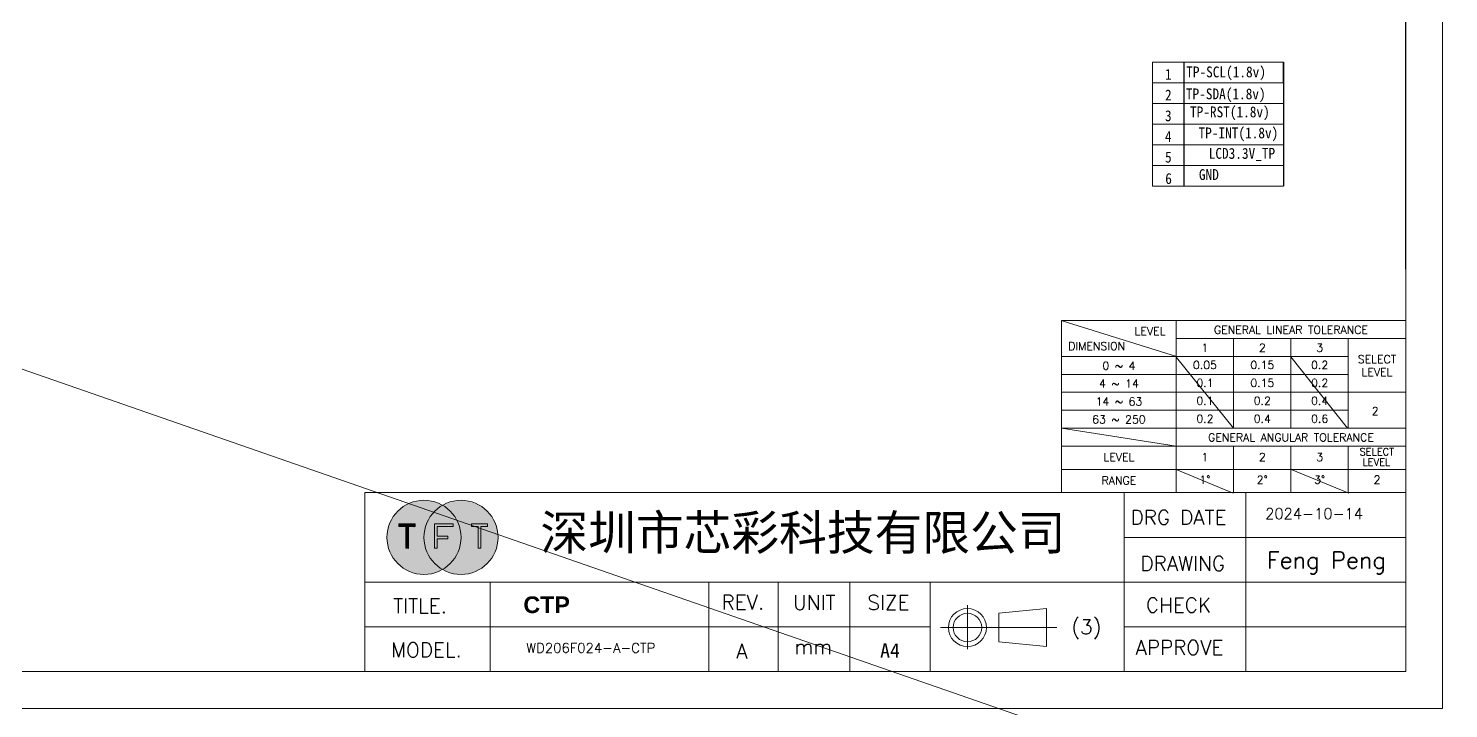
# Model space of a CAD drawing. Header units: inches. Extents: x 1765 to 5217, y -1519 to 441.
# Drawn here: x 4651.3 to 4915.1, y -911.7 to -785.4 of the extents above; entities that cross this region are included whole.
import ezdxf
from ezdxf.enums import TextEntityAlignment as Align

# ---------------------------------------------------------------- set-up
doc = ezdxf.new("R2010")
doc.units = ezdxf.units.IN
doc.header["$MEASUREMENT"] = 0
doc.layers.add('DIM', color=3, linetype='Continuous', lineweight=15)
doc.layers.add('图框', color=255, linetype='Continuous', lineweight=5)
doc.styles.add('JONES', font='romans.shx')
doc.styles.add('ROMANS', font='romans.shx', dxfattribs={"bigfont": 'gbcbig.shx'})
doc.styles.add('STYLE1', font='', dxfattribs={"width": 0.9})
doc.styles.get('STYLE1').set_extended_font_data('SimSun')

msp = doc.modelspace()

# ---------------------------------------------------------------- hatches: boundary and pattern name
h = msp.add_hatch()
h.set_pattern_fill('ANSI31', color=256)
h.set_pattern_definition([(45, (1127.63973, 3.01348), (-0.0883883476, 0.0883883476), [])])
h.paths.add_polyline_path([(4721.887, -877.924), (4723.137, -877.924), (4723.137, -877.424), (4720.137, -877.424), (4720.137, -877.924), (4721.387, -877.924), (4721.387, -881.924), (4721.887, -881.924)])
h = msp.add_hatch(color=256)
h.dxf.hatch_style = 1
h.paths.add_polyline_path([(4723.137, -877.424), (4720.137, -877.424), (4720.137, -877.924), (4721.387, -877.924), (4721.387, -881.924), (4721.887, -881.924), (4721.887, -877.924), (4723.137, -877.924)])
h = msp.add_hatch(color=256)
h.dxf.hatch_style = 1
h.paths.add_polyline_path([(4727.22, -877.924), (4730.22, -877.924), (4730.22, -877.424), (4726.72, -877.424), (4726.72, -881.924), (4727.22, -881.924), (4727.22, -880.174), (4729.22, -880.174), (4729.22, -879.674), (4727.22, -879.674)])
h = msp.add_hatch(color=256)
h.dxf.hatch_style = 1
h.paths.add_polyline_path([(4736.6, -877.424), (4733.6, -877.424), (4733.6, -877.924), (4734.85, -877.924), (4734.85, -881.924), (4735.35, -881.924), (4735.35, -877.924), (4736.6, -877.924)])
at = {"layer": 'DIM'}
h = msp.add_hatch(color=1, dxfattribs=at)
h.dxf.hatch_style = 1
h.paths.add_polyline_path([(4728.22, -885.882, -0.2679492), (4724.78, -879.924, -0.2679492), (4728.22, -873.966, 0.5773503), (4717.9, -879.924, 0.5773503)])
h.paths.add_polyline_path([(4721.887, -881.924), (4721.387, -881.924), (4721.387, -877.924), (4720.137, -877.924), (4720.137, -877.424), (4723.137, -877.424), (4723.137, -877.924), (4721.887, -877.924)], flags=16)
h = msp.add_hatch(color=5, dxfattribs=at)
h.dxf.hatch_style = 1
h.paths.add_polyline_path([(4731.66, -879.924, -0.2679492), (4728.22, -885.882, 0.5773503), (4738.54, -879.924, 0.5773503), (4728.22, -873.966, -0.2679492)])
h.paths.add_polyline_path([(4733.6, -877.424), (4736.6, -877.424), (4736.6, -877.924), (4735.35, -877.924), (4735.35, -881.924), (4734.85, -881.924), (4734.85, -877.924), (4733.6, -877.924)], flags=16)
h = msp.add_hatch(color=3, dxfattribs=at)
h.dxf.hatch_style = 1
h.paths.add_polyline_path([(4728.22, -873.966, 0.2679492), (4724.78, -879.924, 0.2679492), (4728.22, -885.882, 0.2679492), (4731.66, -879.924, 0.2679492)])
h.paths.add_polyline_path([(4730.22, -877.424), (4730.22, -877.924), (4727.22, -877.924), (4727.22, -879.674), (4729.22, -879.674), (4729.22, -880.174), (4727.22, -880.174), (4727.22, -881.924), (4726.72, -881.924), (4726.72, -877.424)], flags=16)

# ---------------------------------------------------------------- linework, layer by layer
at = {"color": 3, "lineweight": 0}
msp.add_line((4860.094, -791.661), (4860.094, -814.721), dxfattribs=at)
at = {"color": 3}
for p, q in [((4866.008, -814.721), (4866.008, -791.661)), ((4884.463, -791.661), (4884.463, -814.721))]:
    msp.add_line(p, q, dxfattribs=at)
msp.add_line((4884.463, -795.504), (4884.463, -791.661))
msp.add_lwpolyline([(4907.133, -830.117), (4907.133, -657.495)])
at = {"color": 3, "lineweight": 0}
for points in [[(4860.094, -791.661), (4884.463, -791.661)], [(4860.094, -795.504), (4884.463, -795.504)], [(4860.094, -799.348), (4884.463, -799.348)], [(4860.094, -803.191), (4884.463, -803.191)], [(4860.094, -807.034), (4884.463, -807.034)], [(4860.094, -810.878), (4884.463, -810.878)], [(4860.094, -814.721), (4884.463, -814.721)]]:
    msp.add_lwpolyline(points, dxfattribs=at)
at = {"layer": 'DIM', "color": 1}
msp.add_line((3352.352, -397.809), (5216.637, -1045.544), dxfattribs=at)
at = {"layer": 'DIM'}
for p, q in [((4914.003, -638.329), (4914.003, -911.721)), ((4854.837, -871.615), (4854.837, -904.851)), ((4720.137, -877.924), (4720.137, -877.424)), ((4720.137, -877.424), (4723.137, -877.424)), ((4721.387, -877.924), (4720.137, -877.924)), ((4721.387, -881.924), (4721.387, -877.924)), ((4721.887, -877.924), (4721.887, -881.924)), ((4721.887, -877.924), (4723.137, -877.924)), ((4723.137, -877.424), (4723.137, -877.924)), ((4730.22, -877.424), (4726.72, -877.424)), ((4726.72, -877.424), (4726.72, -881.924)), ((4727.22, -877.924), (4730.22, -877.924)), ((4727.22, -877.924), (4727.22, -879.674)), ((4730.22, -877.924), (4730.22, -877.424)), ((4733.6, -877.924), (4733.6, -877.424)), ((4733.6, -877.424), (4736.6, -877.424)), ((4734.85, -877.924), (4733.6, -877.924)), ((4734.85, -881.924), (4734.85, -877.924)), ((4735.35, -877.924), (4735.35, -881.924)), ((4735.35, -877.924), (4736.6, -877.924)), ((4736.6, -877.424), (4736.6, -877.924)), ((4727.22, -879.674), (4729.22, -879.674)), ((4727.22, -880.174), (4727.22, -881.924)), ((4729.22, -880.174), (4727.22, -880.174)), ((4729.22, -879.674), (4729.22, -880.174)), ((4721.887, -881.924), (4721.387, -881.924)), ((4726.72, -881.924), (4727.22, -881.924)), ((4735.35, -881.924), (4734.85, -881.924)), ((4512.295, -911.721), (4914.003, -911.721))]:
    msp.add_line(p, q, dxfattribs=at)
for centre in [(4724.78, -879.924), (4731.66, -879.924)]:
    msp.add_circle(centre, 6.88, dxfattribs=at)
at = {"layer": '图框'}
for p, q in [((4914.003, -638.329), (4914.003, -905.538)), ((4907.133, -645.198), (4907.133, -904.851)), ((4843.219, -859.631), (4843.219, -839.658)), ((4907.133, -839.658), (4843.219, -839.658)), ((4864.579, -846.343), (4843.331, -839.694)), ((4864.524, -859.631), (4864.524, -839.658)), ((4907.133, -842.987), (4864.524, -842.987)), ((4875.176, -859.631), (4875.176, -842.987)), ((4885.828, -859.631), (4885.828, -842.987)), ((4896.481, -859.631), (4896.481, -842.987)), ((4896.481, -846.316), (4843.219, -846.316)), ((4864.568, -846.502), (4875.176, -859.631)), ((4885.773, -846.39), (4896.319, -859.631)), ((4896.481, -849.644), (4843.219, -849.644)), ((4907.133, -852.973), (4843.219, -852.973)), ((4896.481, -856.302), (4843.219, -856.302)), ((4843.219, -871.615), (4843.219, -859.631)), ((4843.219, -859.631), (4864.532, -862.978)), ((4896.481, -859.631), (4843.219, -859.631)), ((4907.133, -859.631), (4843.219, -859.631)), ((4907.133, -859.631), (4843.219, -859.631)), ((4864.524, -871.615), (4864.524, -859.631)), ((4907.133, -870.687), (4907.133, -858.369)), ((4907.133, -862.96), (4843.219, -862.96)), ((4875.176, -871.615), (4875.176, -862.96)), ((4885.828, -871.615), (4885.828, -862.96)), ((4896.481, -871.615), (4896.481, -862.96)), ((4907.133, -867.316), (4843.219, -867.316)), ((4864.524, -867.316), (4875.115, -871.708)), ((4885.885, -867.316), (4896.544, -871.708)), ((4713.777, -871.615), (4713.777, -904.851)), ((4713.777, -871.615), (4907.133, -871.615)), ((4907.133, -871.615), (4843.219, -871.615)), ((4854.837, -871.615), (4854.837, -904.851)), ((4877.427, -871.615), (4877.427, -904.851)), ((4907.133, -871.615), (4907.133, -904.851)), ((4854.837, -879.924), (4907.133, -879.924)), ((4713.777, -888.233), (4907.133, -888.233)), ((4737.056, -888.233), (4737.056, -904.851)), ((4777.666, -888.233), (4777.666, -904.851)), ((4790.567, -888.233), (4790.567, -904.851)), ((4803.875, -888.233), (4803.875, -904.851)), ((4818.812, -888.233), (4818.812, -904.851)), ((4825.728, -892.512), (4825.728, -900.691)), ((4840.392, -893.135), (4831.566, -894.017)), ((4831.566, -899.313), (4831.566, -894.017)), ((4840.392, -900.196), (4840.392, -893.135)), ((4713.777, -896.542), (4818.812, -896.542)), ((4820.738, -896.665), (4842.353, -896.665)), ((4854.837, -896.542), (4907.133, -896.542)), ((4831.566, -899.313), (4840.392, -900.196)), ((4907.133, -904.851), (4519.164, -904.851)), ((4770.105, -904.851), (4770.137, -904.851)), ((4907.82, -911.721), (4512.295, -911.721))]:
    msp.add_line(p, q, dxfattribs=at)
for radius in [3.531, 2.648]:
    msp.add_circle((4825.728, -896.665), radius, dxfattribs=at)

# ---------------------------------------------------------------- texts
at = {"color": 3, "lineweight": 0, "style": 'STYLE1', "width": 0.9}
for s, height, p in [('1', 2.016, (4862.425, -794.937)), ('TP-SCL(1.8v)', 2.01618, (4866.365, -794.488)), ('TP-SDA(1.8v)', 2.01618, (4866.306, -798.566)), ('2', 2.016, (4862.425, -798.78)), ('3', 2.016, (4862.425, -802.624)), ('TP-RST(1.8v)', 2.01618, (4867.069, -801.914)), ('4', 2.016, (4862.425, -806.467)), ('TP-INT(1.8v)', 2.01618, (4868.655, -805.818)), ('5', 2.016, (4862.425, -810.311)), ('LCD3.3V_TP', 2.0162, (4870.548, -809.618)), ('6', 2.016, (4862.473, -814.286)), ('GND', 2.0162, (4868.728, -813.555))]:
    msp.add_text(s, height=height, dxfattribs=at).set_placement(p)
at = {"layer": 'DIM', "insert": (4746.418, -875.781), "char_height": 6.5, "attachment_point": 1}
msp.add_mtext_dynamic_manual_height_columns('{\\fSimSun|b0|i0|c134|p2;\\C1;深圳市芯彩科技有限公司}', width=161.44864, gutter_width=12.5, heights=[0], dxfattribs=at)
at = {"layer": '图框'}
for s, height, style, p in [('LEVEL', 1.4867, 'JONES', (4856.784, -842.355)), ('DIMENSION', 1.4867, 'JONES', (4844.452, -845.148)), ('DRAWING', 2.7158, 'JONES', (4857.871, -886.125)), ('REV.', 2.7158, 'ROMANS', (4780.069, -893.337)), ('UNIT', 2.7158, 'ROMANS', (4793.328, -893.376)), ('SIZE', 2.7158, 'ROMANS', (4807.158, -893.376)), ('CHECK', 2.7158, 'JONES', (4858.882, -893.847)), ('(3)', 2.7158, 'ROMANS', (4845.025, -897.896)), ('APPROVE', 2.7158, 'JONES', (4856.962, -901.754)), ('mm', 2.7158, 'ROMANS', (4793.597, -901.586))]:
    msp.add_text(s, height=height, dxfattribs=dict(at, style=style)).set_placement(p)
at = {"layer": '图框', "style": 'JONES'}
for s, height, p in [('GENERAL LINEAR TOLERANCE', 1.48673, (4885.828, -842.121)), ('1', 1.487, (4869.85, -845.45)), ('2', 1.487, (4880.502, -845.45)), ('3', 1.487, (4891.155, -845.45)), ('SELECT', 1.4867, (4901.807, -847.58)), ('0 ~ 4', 1.4867, (4853.872, -848.779)), ('0.05', 1.4867, (4869.85, -848.646)), ('0.15', 1.4867, (4880.502, -848.646)), ('0.2', 1.4867, (4891.155, -848.646)), ('LEVEL', 1.4867, (4901.807, -849.977)), ('4 ~ 14', 1.4867, (4853.872, -852.108)), ('0.1', 1.4867, (4869.85, -851.975)), ('0.15', 1.4867, (4880.502, -851.975)), ('0.2', 1.4867, (4891.155, -851.975)), ('14 ~ 63', 1.4867, (4853.872, -855.436)), ('0.1', 1.4867, (4869.85, -855.303)), ('0.2', 1.4867, (4880.502, -855.303)), ('0.4', 1.4867, (4891.155, -855.303)), ('63 ~ 250', 1.4867, (4853.872, -858.765)), ('0.2', 1.4867, (4869.85, -858.632)), ('0.4', 1.4867, (4880.502, -858.632)), ('0.6', 1.4867, (4891.155, -858.632)), ('2', 1.487, (4901.465, -857.211)), ('GENERAL ANGULAR TOLERANCE', 1.48673, (4885.828, -862.094)), ('LEVEL', 1.4867, (4853.872, -865.756)), ('1', 1.487, (4869.85, -865.756)), ('2', 1.487, (4880.502, -865.756)), ('3', 1.487, (4891.155, -865.756)), ('SELECT', 1.3381, (4901.766, -864.691)), ('LEVEL', 1.3381, (4901.693, -866.619)), ('RANGE', 1.4867, (4853.872, -870.083)), ('1%%d', 1.4867, (4869.85, -869.95)), ('2%%d', 1.4867, (4880.502, -869.95)), ('3%%d', 1.4867, (4891.155, -869.95)), ('2', 1.487, (4901.807, -869.95))]:
    msp.add_text(s, height=height, dxfattribs=at).set_placement(p, align=Align.CENTER)
for s, p in [('DRG DATE', (4856.036, -878.377)), ('TITLE.', (4719.046, -894.828)), ('MODEL.', (4718.662, -903))]:
    msp.add_text(s, height=2.7158, dxfattribs=at).set_placement(p, align=Align.BOTTOM_LEFT)
at = {"layer": '图框', "color": 3}
for s, height, style, p in [('Feng Peng', 3.0905, 'ROMANS', (4881.347, -885.701)), ('A', 2.716, 'JONES', (4782.797, -902.404))]:
    msp.add_text(s, height=height, dxfattribs=dict(at, style=style)).set_placement(p)
at = {"layer": '图框'}
msp.add_text('A4', height=2.6897, dxfattribs=at).set_placement((4809.514, -902.277))
at = {"layer": '图框', "color": 3, "width": 32.59129, "attachment_point": 1, "style": 'ROMANS'}
for s, insert, char_height in [('2024-10-14', (4881.031, -874.511), 2), ('{\\fArial|b1|i0|c0|p32;CTP}', (4743.254, -890.889), 3.09053), ('WD206F024-A-CTP', (4743.766, -899.557), 1.8)]:
    msp.add_mtext(s, dxfattribs=dict(at, insert=insert, char_height=char_height))

doc.saveas('drawing.dxf')
